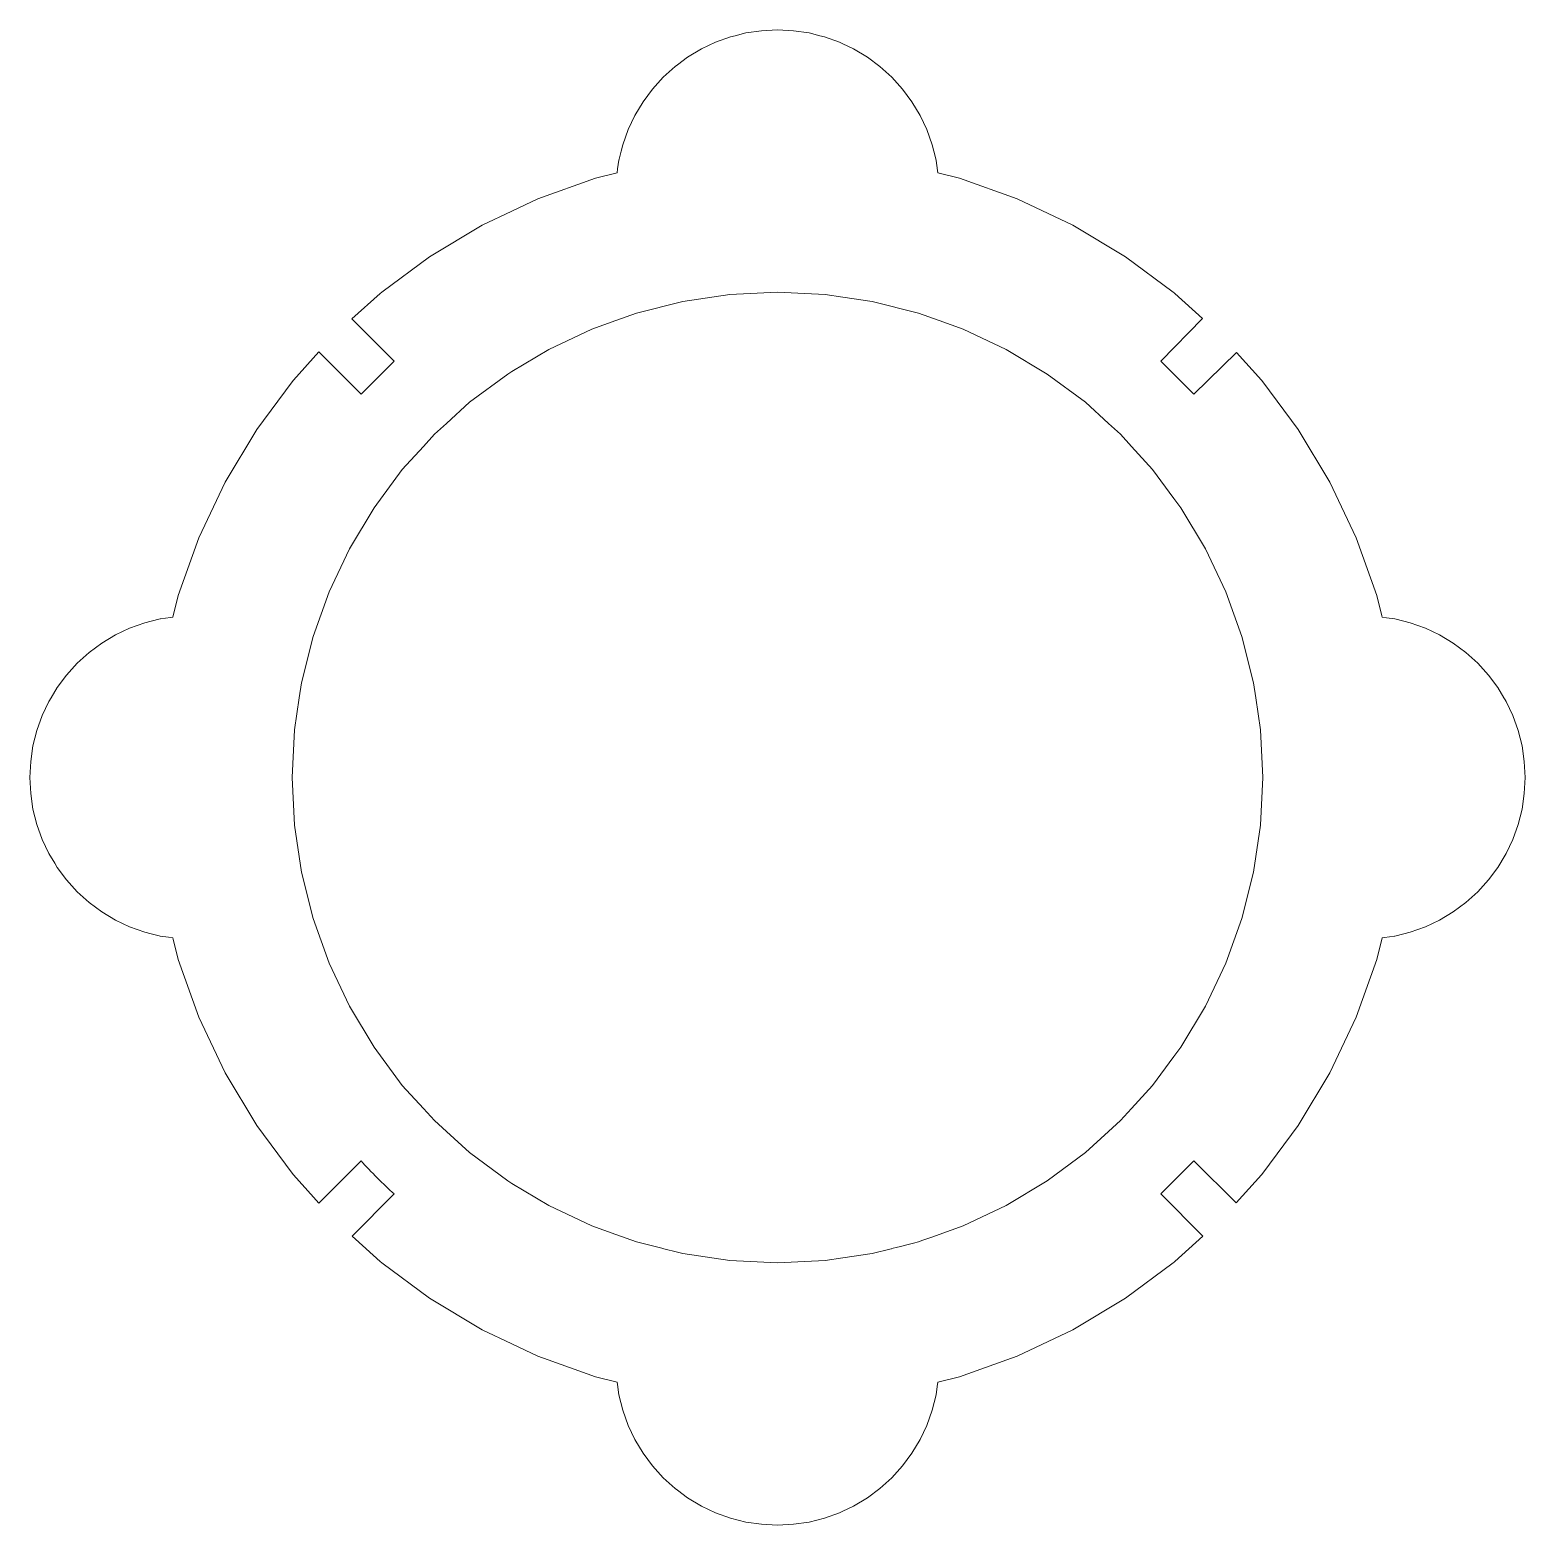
# Model space of a CAD drawing. Header units: millimetres. Extents: x -46.5 to 46.5, y -46.5 to 46.5.
import ezdxf

# ---------------------------------------------------------------- set-up
doc = ezdxf.new("R2010")
doc.units = ezdxf.units.MM
doc.header["$MEASUREMENT"] = 0
doc.layers.add('Layer 1', color=7, linetype='Continuous')

msp = doc.modelspace()

# ---------------------------------------------------------------- linework, layer by layer
at = {"layer": 'Layer 1', "color": 1, "lineweight": 5}
for points, knots in [([(-39.324, 9.6124), (-39.324, 9.6124), (-38.9222, 9.714), (-38.9222, 9.714), (-38.9222, 9.714), (-38.3698, 9.8537), (-38.3698, 9.8537), (-38.3698, 9.8537), (-38.3467, 9.857), (-38.3467, 9.857), (-38.3467, 9.857), (-37.7287, 9.9462), (-37.7287, 9.9462), (-37.7287, 9.9462), (-37.5804, 9.9675), (-37.5804, 9.9675), (-37.5804, 9.9675), (-37.5761, 9.985), (-37.5761, 9.985), (-37.5761, 9.985), (-37.5611, 10.0444), (-37.5611, 10.0444), (-37.5611, 10.0444), (-37.2446, 11.2999), (-37.2446, 11.2999), (-37.2446, 11.2999), (-35.9589, 14.8958), (-35.9589, 14.8958), (-35.9589, 14.8958), (-34.3216, 18.3512), (-34.3216, 18.3512), (-34.3216, 18.3512), (-32.363, 21.6258), (-32.363, 21.6258), (-32.363, 21.6258), (-30.1634, 24.5813), (-30.1634, 24.5813), (-30.1634, 24.5813), (-30.0829, 24.6892), (-30.0829, 24.6892), (-30.0829, 24.6892), (-28.4956, 26.4448), (-28.4956, 26.4448), (-28.4956, 26.4448), (-25.8795, 23.8289), (-25.8795, 23.8289), (-25.8795, 23.8289), (-23.8289, 25.8795), (-23.8289, 25.8795), (-23.8289, 25.8795), (-26.4418, 28.4984), (-26.4418, 28.4984), (-26.4418, 28.4984), (-24.6893, 30.0832), (-24.6893, 30.0832), (-24.6893, 30.0832), (-24.5948, 30.1536), (-24.5948, 30.1536), (-24.5948, 30.1536), (-21.6258, 32.3634), (-21.6258, 32.3634), (-21.6258, 32.3634), (-18.3512, 34.322), (-18.3512, 34.322), (-18.3512, 34.322), (-16.5031, 35.1978), (-16.5031, 35.1978), (-16.5031, 35.1978), (-14.896, 35.9593), (-14.896, 35.9593), (-14.896, 35.9593), (-11.3001, 37.245), (-11.3001, 37.245), (-11.3001, 37.245), (-10.0446, 37.5579), (-10.0446, 37.5579), (-10.0446, 37.5579), (-9.9681, 37.5769), (-9.9681, 37.5769), (-9.9681, 37.5769), (-9.933, 37.8205), (-9.933, 37.8205), (-9.933, 37.8205), (-9.8538, 38.3699), (-9.8538, 38.3699), (-9.8538, 38.3699), (-9.8386, 38.4304), (-9.8386, 38.4304), (-9.8386, 38.4304), (-9.7144, 38.9224), (-9.7144, 38.9224), (-9.7144, 38.9224), (-9.6128, 39.3242), (-9.6128, 39.3242), (-9.6128, 39.3242), (-9.2813, 40.2584), (-9.2813, 40.2584), (-9.2813, 40.2584), (-8.8594, 41.1423), (-8.8594, 41.1423), (-8.8594, 41.1423), (-8.3471, 41.996), (-8.3471, 41.996), (-8.3471, 41.996), (-7.7647, 42.7796), (-7.7647, 42.7796), (-7.7647, 42.7796), (-7.1018, 43.5129), (-7.1018, 43.5129), (-7.1018, 43.5129), (-6.3685, 44.1758), (-6.3685, 44.1758), (-6.3685, 44.1758), (-6.2179, 44.2878), (-6.2179, 44.2878), (-6.2179, 44.2878), (-5.5852, 44.7585), (-5.5852, 44.7585), (-5.5852, 44.7585), (-4.7315, 45.2708), (-4.7315, 45.2708), (-4.7315, 45.2708), (-3.8476, 45.6927), (-3.8476, 45.6927), (-3.8476, 45.6927), (-2.9134, 46.0242), (-2.9134, 46.0242), (-2.9134, 46.0242), (-2.635, 46.0943), (-2.635, 46.0943), (-2.635, 46.0943), (-1.9591, 46.265), (-1.9591, 46.265), (-1.9591, 46.265), (-0.9848, 46.4057), (-0.9848, 46.4057), (-0.9848, 46.4057), (-0.0003, 46.456), (-0.0003, 46.456), (-0.0003, 46.456), (0.9842, 46.4057), (0.9842, 46.4057), (0.9842, 46.4057), (1.9585, 46.265), (1.9585, 46.265), (1.9585, 46.265), (2.6344, 46.0943), (2.6344, 46.0943), (2.6344, 46.0943), (2.9128, 46.0242), (2.9128, 46.0242), (2.9128, 46.0242), (3.847, 45.6927), (3.847, 45.6927), (3.847, 45.6927), (4.068, 45.5873), (4.068, 45.5873), (4.068, 45.5873), (4.7309, 45.2708), (4.7309, 45.2708), (4.7309, 45.2708), (5.5846, 44.7585), (5.5846, 44.7585), (5.5846, 44.7585), (6.3682, 44.1758), (6.3682, 44.1758), (6.3682, 44.1758), (7.1015, 43.5129), (7.1015, 43.5129), (7.1015, 43.5129), (7.7644, 42.7796), (7.7644, 42.7796), (7.7644, 42.7796), (8.3468, 41.996), (8.3468, 41.996), (8.3468, 41.996), (8.8591, 41.1423), (8.8591, 41.1423), (8.8591, 41.1423), (9.281, 40.2584), (9.281, 40.2584), (9.281, 40.2584), (9.6125, 39.3242), (9.6125, 39.3242), (9.6125, 39.3242), (9.7141, 38.9224), (9.7141, 38.9224), (9.7141, 38.9224), (9.8538, 38.37), (9.8538, 38.37), (9.8538, 38.37), (9.8571, 38.3469), (9.8571, 38.3469), (9.8571, 38.3469), (9.9463, 37.7289), (9.9463, 37.7289), (9.9463, 37.7289), (9.9681, 37.577), (9.9681, 37.577), (9.9681, 37.577), (9.9854, 37.5727), (9.9854, 37.5727), (9.9854, 37.5727), (10.0446, 37.558), (10.0446, 37.558), (10.0446, 37.558), (11.3001, 37.2451), (11.3001, 37.2451), (11.3001, 37.2451), (14.896, 35.9594), (14.896, 35.9594), (14.896, 35.9594), (18.3514, 34.3221), (18.3514, 34.3221), (18.3514, 34.3221), (21.626, 32.3635), (21.626, 32.3635), (21.626, 32.3635), (24.595, 30.1537), (24.595, 30.1537), (24.595, 30.1537), (24.6392, 30.1207), (24.6392, 30.1207), (24.6392, 30.1207), (24.6895, 30.0834), (24.6895, 30.0834), (24.6895, 30.0834), (26.419, 28.5194), (26.419, 28.5194), (26.419, 28.5194), (23.8301, 25.8795), (23.8301, 25.8795), (23.8301, 25.8795), (25.8807, 23.8289), (25.8807, 23.8289), (25.8807, 23.8289), (28.5229, 26.4154), (28.5229, 26.4154), (28.5229, 26.4154), (30.0833, 24.6896), (30.0833, 24.6896), (30.0833, 24.6896), (30.1537, 24.5951), (30.1537, 24.5951), (30.1537, 24.5951), (32.3635, 21.6261), (32.3635, 21.6261), (32.3635, 21.6261), (34.3221, 18.3515), (34.3221, 18.3515), (34.3221, 18.3515), (35.9594, 14.8961), (35.9594, 14.8961), (35.9594, 14.8961), (37.2451, 11.3002), (37.2451, 11.3002), (37.2451, 11.3002), (37.5616, 10.0447), (37.5616, 10.0447), (37.5616, 10.0447), (37.5809, 9.9677), (37.5809, 9.9677), (37.5809, 9.9677), (37.8374, 9.9306), (37.8374, 9.9306), (37.8374, 9.9306), (38.37, 9.8536), (38.37, 9.8536), (38.37, 9.8536), (38.9224, 9.7139), (38.9224, 9.7139), (38.9224, 9.7139), (39.3242, 9.6123), (39.3242, 9.6123), (39.3242, 9.6123), (40.2584, 9.2808), (40.2584, 9.2808), (40.2584, 9.2808), (41.1423, 8.8589), (41.1423, 8.8589), (41.1423, 8.8589), (41.996, 8.3466), (41.996, 8.3466), (41.996, 8.3466), (42.7796, 7.7642), (42.7796, 7.7642), (42.7796, 7.7642), (43.5129, 7.1013), (43.5129, 7.1013), (43.5129, 7.1013), (44.1758, 6.368), (44.1758, 6.368), (44.1758, 6.368), (44.7582, 5.5844), (44.7582, 5.5844), (44.7582, 5.5844), (45.1379, 4.9517), (45.1379, 4.9517), (45.1379, 4.9517), (45.2103, 4.8313), (45.2103, 4.8313), (45.2103, 4.8313), (45.2705, 4.7307), (45.2705, 4.7307), (45.2705, 4.7307), (45.6924, 3.8468), (45.6924, 3.8468), (45.6924, 3.8468), (46.0239, 2.9126), (46.0239, 2.9126), (46.0239, 2.9126), (46.2649, 1.9583), (46.2649, 1.9583), (46.2649, 1.9583), (46.4056, 0.984), (46.4056, 0.984), (46.4056, 0.984), (46.4559, -0.0005), (46.4559, -0.0005), (46.4559, -0.0005), (46.4056, -0.985), (46.4056, -0.985), (46.4056, -0.985), (46.2649, -1.9593), (46.2649, -1.9593), (46.2649, -1.9593), (46.0239, -2.9136), (46.0239, -2.9136), (46.0239, -2.9136), (45.6924, -3.8478), (45.6924, -3.8478), (45.6924, -3.8478), (45.2705, -4.7317), (45.2705, -4.7317), (45.2705, -4.7317), (45.2103, -4.8323), (45.2103, -4.8323), (45.2103, -4.8323), (44.7582, -5.5857), (44.7582, -5.5857), (44.7582, -5.5857), (44.1758, -6.3693), (44.1758, -6.3693), (44.1758, -6.3693), (43.5129, -7.1026), (43.5129, -7.1026), (43.5129, -7.1026), (42.7796, -7.7655), (42.7796, -7.7655), (42.7796, -7.7655), (41.996, -8.3479), (41.996, -8.3479), (41.996, -8.3479), (41.1423, -8.8602), (41.1423, -8.8602), (41.1423, -8.8602), (40.2584, -9.2821), (40.2584, -9.2821), (40.2584, -9.2821), (39.3242, -9.6136), (39.3242, -9.6136), (39.3242, -9.6136), (38.9224, -9.7152), (38.9224, -9.7152), (38.9224, -9.7152), (38.37, -9.8549), (38.37, -9.8549), (38.37, -9.8549), (38.3469, -9.8582), (38.3469, -9.8582), (38.3469, -9.8582), (37.7289, -9.9474), (37.7289, -9.9474), (37.7289, -9.9474), (37.5806, -9.9687), (37.5806, -9.9687), (37.5806, -9.9687), (37.5763, -9.9862), (37.5763, -9.9862), (37.5763, -9.9862), (37.5613, -10.0456), (37.5613, -10.0456), (37.5613, -10.0456), (37.2448, -11.3011), (37.2448, -11.3011), (37.2448, -11.3011), (35.9591, -14.897), (35.9591, -14.897), (35.9591, -14.897), (34.3218, -18.3524), (34.3218, -18.3524), (34.3218, -18.3524), (32.3632, -21.627), (32.3632, -21.627), (32.3632, -21.627), (30.1534, -24.596), (30.1534, -24.596), (30.1534, -24.596), (30.083, -24.6905), (30.083, -24.6905), (30.083, -24.6905), (28.5003, -26.441), (28.5003, -26.441), (28.5003, -26.441), (25.8807, -23.8301), (25.8807, -23.8301), (25.8807, -23.8301), (23.8301, -25.8807), (23.8301, -25.8807), (23.8301, -25.8807), (26.4301, -28.5101), (26.4301, -28.5101), (26.4301, -28.5101), (24.6892, -30.0844), (24.6892, -30.0844), (24.6892, -30.0844), (24.6389, -30.1217), (24.6389, -30.1217), (24.6389, -30.1217), (24.5812, -30.1646), (24.5812, -30.1646), (24.5812, -30.1646), (21.6257, -32.3642), (21.6257, -32.3642), (21.6257, -32.3642), (18.3511, -34.333), (18.3511, -34.333), (18.3511, -34.333), (14.8957, -35.9601), (14.8957, -35.9601), (14.8957, -35.9601), (14.2495, -36.191), (14.2495, -36.191), (14.2495, -36.191), (11.2998, -37.2456), (11.2998, -37.2456), (11.2998, -37.2456), (10.0443, -37.5621), (10.0443, -37.5621), (10.0443, -37.5621), (9.9673, -37.5814), (9.9673, -37.5814), (9.9673, -37.5814), (9.9302, -37.8379), (9.9302, -37.8379), (9.9302, -37.8379), (9.8532, -38.3705), (9.8532, -38.3705), (9.8532, -38.3705), (9.6122, -39.3248), (9.6122, -39.3248), (9.6122, -39.3248), (9.2807, -40.259), (9.2807, -40.259), (9.2807, -40.259), (8.8588, -41.1429), (8.8588, -41.1429), (8.8588, -41.1429), (8.3465, -41.9966), (8.3465, -41.9966), (8.3465, -41.9966), (7.7641, -42.7802), (7.7641, -42.7802), (7.7641, -42.7802), (7.1012, -43.5135), (7.1012, -43.5135), (7.1012, -43.5135), (6.3679, -44.1764), (6.3679, -44.1764), (6.3679, -44.1764), (5.5843, -44.7591), (5.5843, -44.7591), (5.5843, -44.7591), (4.7306, -45.2714), (4.7306, -45.2714), (4.7306, -45.2714), (4.0677, -45.5879), (4.0677, -45.5879), (4.0677, -45.5879), (3.8467, -45.6933), (3.8467, -45.6933), (3.8467, -45.6933), (2.9125, -46.0248), (2.9125, -46.0248), (2.9125, -46.0248), (1.9582, -46.2658), (1.9582, -46.2658), (1.9582, -46.2658), (0.9839, -46.4065), (0.9839, -46.4065), (0.9839, -46.4065), (-0.0006, -46.4568), (-0.0006, -46.4568), (-0.0006, -46.4568), (-0.9851, -46.4065), (-0.9851, -46.4065), (-0.9851, -46.4065), (-1.9594, -46.2658), (-1.9594, -46.2658), (-1.9594, -46.2658), (-2.9137, -46.0248), (-2.9137, -46.0248), (-2.9137, -46.0248), (-3.8479, -45.6933), (-3.8479, -45.6933), (-3.8479, -45.6933), (-4.7318, -45.2714), (-4.7318, -45.2714), (-4.7318, -45.2714), (-5.5855, -44.7591), (-5.5855, -44.7591), (-5.5855, -44.7591), (-6.2182, -44.2884), (-6.2182, -44.2884), (-6.2182, -44.2884), (-6.3688, -44.1764), (-6.3688, -44.1764), (-6.3688, -44.1764), (-7.1021, -43.5135), (-7.1021, -43.5135), (-7.1021, -43.5135), (-7.765, -42.7802), (-7.765, -42.7802), (-7.765, -42.7802), (-8.3474, -41.9966), (-8.3474, -41.9966), (-8.3474, -41.9966), (-8.8597, -41.1429), (-8.8597, -41.1429), (-8.8597, -41.1429), (-9.2816, -40.259), (-9.2816, -40.259), (-9.2816, -40.259), (-9.6131, -39.3248), (-9.6131, -39.3248), (-9.6131, -39.3248), (-9.8541, -38.3705), (-9.8541, -38.3705), (-9.8541, -38.3705), (-9.9466, -37.7297), (-9.9466, -37.7297), (-9.9466, -37.7297), (-9.9679, -37.5814), (-9.9679, -37.5814), (-9.9679, -37.5814), (-9.9854, -37.5771), (-9.9854, -37.5771), (-9.9854, -37.5771), (-10.0448, -37.5621), (-10.0448, -37.5621), (-10.0448, -37.5621), (-11.3003, -37.2456), (-11.3003, -37.2456), (-11.3003, -37.2456), (-14.25, -36.191), (-14.25, -36.191), (-14.25, -36.191), (-14.8962, -35.9601), (-14.8962, -35.9601), (-14.8962, -35.9601), (-16.5033, -35.2032), (-16.5033, -35.2032), (-16.5033, -35.2032), (-18.3514, -34.3327), (-18.3514, -34.3327), (-18.3514, -34.3327), (-21.626, -32.3639), (-21.626, -32.3639), (-21.626, -32.3639), (-24.5815, -30.1643), (-24.5815, -30.1643), (-24.5815, -30.1643), (-24.6894, -30.0838), (-24.6894, -30.0838), (-24.6894, -30.0838), (-26.2218, -28.698), (-26.2218, -28.698), (-26.2218, -28.698), (-26.4345, -28.5057), (-26.4345, -28.5057), (-26.4345, -28.5057), (-23.8289, -25.8807), (-23.8289, -25.8807), (-24.486, -25.2856), (-25.2639, -24.4905), (-25.8795, -23.8301), (-25.8795, -23.8301), (-28.4964, -26.4454), (-28.4964, -26.4454), (-28.4964, -26.4454), (-28.8338, -26.0723), (-28.8338, -26.0723), (-28.8338, -26.0723), (-30.0835, -24.69), (-30.0835, -24.69), (-30.0835, -24.69), (-30.164, -24.5821), (-30.164, -24.5821), (-30.164, -24.5821), (-32.3636, -21.6266), (-32.3636, -21.6266), (-32.3636, -21.6266), (-34.3222, -18.352), (-34.3222, -18.352), (-34.3222, -18.352), (-35.9595, -14.8966), (-35.9595, -14.8966), (-35.9595, -14.8966), (-37.2452, -11.3007), (-37.2452, -11.3007), (-37.2452, -11.3007), (-37.5617, -10.0452), (-37.5617, -10.0452), (-37.5617, -10.0452), (-37.581, -9.9682), (-37.581, -9.9682), (-37.581, -9.9682), (-37.8375, -9.9311), (-37.8375, -9.9311), (-37.8375, -9.9311), (-38.3701, -9.8541), (-38.3701, -9.8541), (-38.3701, -9.8541), (-38.4306, -9.8389), (-38.4306, -9.8389), (-38.4306, -9.8389), (-38.9226, -9.7147), (-38.9226, -9.7147), (-38.9226, -9.7147), (-39.3244, -9.6131), (-39.3244, -9.6131), (-39.3244, -9.6131), (-40.2586, -9.2816), (-40.2586, -9.2816), (-40.2586, -9.2816), (-41.1425, -8.8597), (-41.1425, -8.8597), (-41.1425, -8.8597), (-41.9962, -8.3474), (-41.9962, -8.3474), (-41.9962, -8.3474), (-42.7798, -7.765), (-42.7798, -7.765), (-42.7798, -7.765), (-43.5131, -7.1021), (-43.5131, -7.1021), (-43.5131, -7.1021), (-44.176, -6.3688), (-44.176, -6.3688), (-44.176, -6.3688), (-44.7587, -5.5852), (-44.7587, -5.5852), (-44.7587, -5.5852), (-44.9093, -5.334), (-44.9093, -5.334), (-44.9093, -5.334), (-45.271, -4.7313), (-45.271, -4.7313), (-45.271, -4.7313), (-45.6929, -3.8474), (-45.6929, -3.8474), (-45.6929, -3.8474), (-46.0244, -2.9132), (-46.0244, -2.9132), (-46.0244, -2.9132), (-46.2654, -1.9589), (-46.2654, -1.9589), (-46.2654, -1.9589), (-46.4061, -0.9846), (-46.4061, -0.9846), (-46.4061, -0.9846), (-46.4564, -0.0001), (-46.4564, -0.0001), (-46.4564, -0.0001), (-46.4061, 0.9844), (-46.4061, 0.9844), (-46.4061, 0.9844), (-46.2654, 1.9587), (-46.2654, 1.9587), (-46.2654, 1.9587), (-46.0244, 2.913), (-46.0244, 2.913), (-46.0244, 2.913), (-45.6929, 3.8472), (-45.6929, 3.8472), (-45.6929, 3.8472), (-45.271, 4.7311), (-45.271, 4.7311), (-45.271, 4.7311), (-45.1384, 4.9521), (-45.1384, 4.9521), (-45.1384, 4.9521), (-44.7589, 5.5848), (-44.7589, 5.5848), (-44.7589, 5.5848), (-44.1762, 6.3684), (-44.1762, 6.3684), (-44.1762, 6.3684), (-43.5133, 7.1017), (-43.5133, 7.1017), (-43.5133, 7.1017), (-42.78, 7.7646), (-42.78, 7.7646), (-42.78, 7.7646), (-41.9964, 8.347), (-41.9964, 8.347), (-41.9964, 8.347), (-41.1427, 8.8593), (-41.1427, 8.8593), (-41.1427, 8.8593), (-40.2588, 9.2812), (-40.2588, 9.2812), (-40.2588, 9.2812), (-39.3246, 9.6127), (-39.3246, 9.6127)], [0, 0, 0, 0, 0.0042017, 0.0042017, 0.0042017, 0.0084034, 0.0084034, 0.0084034, 0.012605, 0.012605, 0.012605, 0.0168067, 0.0168067, 0.0168067, 0.0210084, 0.0210084, 0.0210084, 0.0252101, 0.0252101, 0.0252101, 0.0294118, 0.0294118, 0.0294118, 0.0336134, 0.0336134, 0.0336134, 0.0378151, 0.0378151, 0.0378151, 0.0420168, 0.0420168, 0.0420168, 0.0462185, 0.0462185, 0.0462185, 0.0504202, 0.0504202, 0.0504202, 0.0546218, 0.0546218, 0.0546218, 0.0588235, 0.0588235, 0.0588235, 0.0630252, 0.0630252, 0.0630252, 0.0672269, 0.0672269, 0.0672269, 0.0714286, 0.0714286, 0.0714286, 0.0756303, 0.0756303, 0.0756303, 0.0798319, 0.0798319, 0.0798319, 0.0840336, 0.0840336, 0.0840336, 0.0882353, 0.0882353, 0.0882353, 0.092437, 0.092437, 0.092437, 0.0966387, 0.0966387, 0.0966387, 0.1008403, 0.1008403, 0.1008403, 0.105042, 0.105042, 0.105042, 0.1092437, 0.1092437, 0.1092437, 0.1134454, 0.1134454, 0.1134454, 0.1176471, 0.1176471, 0.1176471, 0.1218487, 0.1218487, 0.1218487, 0.1260504, 0.1260504, 0.1260504, 0.1302521, 0.1302521, 0.1302521, 0.1344538, 0.1344538, 0.1344538, 0.1386555, 0.1386555, 0.1386555, 0.1428571, 0.1428571, 0.1428571, 0.1470588, 0.1470588, 0.1470588, 0.1512605, 0.1512605, 0.1512605, 0.1554622, 0.1554622, 0.1554622, 0.1596639, 0.1596639, 0.1596639, 0.1638655, 0.1638655, 0.1638655, 0.1680672, 0.1680672, 0.1680672, 0.1722689, 0.1722689, 0.1722689, 0.1764706, 0.1764706, 0.1764706, 0.1806723, 0.1806723, 0.1806723, 0.1848739, 0.1848739, 0.1848739, 0.1890756, 0.1890756, 0.1890756, 0.1932773, 0.1932773, 0.1932773, 0.197479, 0.197479, 0.197479, 0.2016807, 0.2016807, 0.2016807, 0.2058824, 0.2058824, 0.2058824, 0.210084, 0.210084, 0.210084, 0.2142857, 0.2142857, 0.2142857, 0.2184874, 0.2184874, 0.2184874, 0.2226891, 0.2226891, 0.2226891, 0.2268908, 0.2268908, 0.2268908, 0.2310924, 0.2310924, 0.2310924, 0.2352941, 0.2352941, 0.2352941, 0.2394958, 0.2394958, 0.2394958, 0.2436975, 0.2436975, 0.2436975, 0.2478992, 0.2478992, 0.2478992, 0.2521008, 0.2521008, 0.2521008, 0.2563025, 0.2563025, 0.2563025, 0.2605042, 0.2605042, 0.2605042, 0.2647059, 0.2647059, 0.2647059, 0.2689076, 0.2689076, 0.2689076, 0.2731092, 0.2731092, 0.2731092, 0.2773109, 0.2773109, 0.2773109, 0.2815126, 0.2815126, 0.2815126, 0.2857143, 0.2857143, 0.2857143, 0.289916, 0.289916, 0.289916, 0.2941176, 0.2941176, 0.2941176, 0.2983193, 0.2983193, 0.2983193, 0.302521, 0.302521, 0.302521, 0.3067227, 0.3067227, 0.3067227, 0.3109244, 0.3109244, 0.3109244, 0.3151261, 0.3151261, 0.3151261, 0.3193277, 0.3193277, 0.3193277, 0.3235294, 0.3235294, 0.3235294, 0.3277311, 0.3277311, 0.3277311, 0.3319328, 0.3319328, 0.3319328, 0.3361345, 0.3361345, 0.3361345, 0.3403361, 0.3403361, 0.3403361, 0.3445378, 0.3445378, 0.3445378, 0.3487395, 0.3487395, 0.3487395, 0.3529412, 0.3529412, 0.3529412, 0.3571429, 0.3571429, 0.3571429, 0.3613445, 0.3613445, 0.3613445, 0.3655462, 0.3655462, 0.3655462, 0.3697479, 0.3697479, 0.3697479, 0.3739496, 0.3739496, 0.3739496, 0.3781513, 0.3781513, 0.3781513, 0.3823529, 0.3823529, 0.3823529, 0.3865546, 0.3865546, 0.3865546, 0.3907563, 0.3907563, 0.3907563, 0.394958, 0.394958, 0.394958, 0.3991597, 0.3991597, 0.3991597, 0.4033613, 0.4033613, 0.4033613, 0.407563, 0.407563, 0.407563, 0.4117647, 0.4117647, 0.4117647, 0.4159664, 0.4159664, 0.4159664, 0.4201681, 0.4201681, 0.4201681, 0.4243697, 0.4243697, 0.4243697, 0.4285714, 0.4285714, 0.4285714, 0.4327731, 0.4327731, 0.4327731, 0.4369748, 0.4369748, 0.4369748, 0.4411765, 0.4411765, 0.4411765, 0.4453782, 0.4453782, 0.4453782, 0.4495798, 0.4495798, 0.4495798, 0.4537815, 0.4537815, 0.4537815, 0.4579832, 0.4579832, 0.4579832, 0.4621849, 0.4621849, 0.4621849, 0.4663866, 0.4663866, 0.4663866, 0.4705882, 0.4705882, 0.4705882, 0.4747899, 0.4747899, 0.4747899, 0.4789916, 0.4789916, 0.4789916, 0.4831933, 0.4831933, 0.4831933, 0.487395, 0.487395, 0.487395, 0.4915966, 0.4915966, 0.4915966, 0.4957983, 0.4957983, 0.4957983, 0.5, 0.5, 0.5, 0.5042017, 0.5042017, 0.5042017, 0.5084034, 0.5084034, 0.5084034, 0.512605, 0.512605, 0.512605, 0.5168067, 0.5168067, 0.5168067, 0.5210084, 0.5210084, 0.5210084, 0.5252101, 0.5252101, 0.5252101, 0.5294118, 0.5294118, 0.5294118, 0.5336134, 0.5336134, 0.5336134, 0.5378151, 0.5378151, 0.5378151, 0.5420168, 0.5420168, 0.5420168, 0.5462185, 0.5462185, 0.5462185, 0.5504202, 0.5504202, 0.5504202, 0.5546218, 0.5546218, 0.5546218, 0.5588235, 0.5588235, 0.5588235, 0.5630252, 0.5630252, 0.5630252, 0.5672269, 0.5672269, 0.5672269, 0.5714286, 0.5714286, 0.5714286, 0.5756303, 0.5756303, 0.5756303, 0.5798319, 0.5798319, 0.5798319, 0.5840336, 0.5840336, 0.5840336, 0.5882353, 0.5882353, 0.5882353, 0.592437, 0.592437, 0.592437, 0.5966387, 0.5966387, 0.5966387, 0.6008403, 0.6008403, 0.6008403, 0.605042, 0.605042, 0.605042, 0.6092437, 0.6092437, 0.6092437, 0.6134454, 0.6134454, 0.6134454, 0.6176471, 0.6176471, 0.6176471, 0.6218487, 0.6218487, 0.6218487, 0.6260504, 0.6260504, 0.6260504, 0.6302521, 0.6302521, 0.6302521, 0.6344538, 0.6344538, 0.6344538, 0.6386555, 0.6386555, 0.6386555, 0.6428571, 0.6428571, 0.6428571, 0.6470588, 0.6470588, 0.6470588, 0.6512605, 0.6512605, 0.6512605, 0.6554622, 0.6554622, 0.6554622, 0.6596639, 0.6596639, 0.6596639, 0.6638655, 0.6638655, 0.6638655, 0.6680672, 0.6680672, 0.6680672, 0.6722689, 0.6722689, 0.6722689, 0.6764706, 0.6764706, 0.6764706, 0.6806723, 0.6806723, 0.6806723, 0.6848739, 0.6848739, 0.6848739, 0.6890756, 0.6890756, 0.6890756, 0.6932773, 0.6932773, 0.6932773, 0.697479, 0.697479, 0.697479, 0.7016807, 0.7016807, 0.7016807, 0.7058824, 0.7058824, 0.7058824, 0.710084, 0.710084, 0.710084, 0.7142857, 0.7142857, 0.7142857, 0.7184874, 0.7184874, 0.7184874, 0.7226891, 0.7226891, 0.7226891, 0.7268908, 0.7268908, 0.7268908, 0.7310924, 0.7310924, 0.7310924, 0.7352941, 0.7352941, 0.7352941, 0.7394958, 0.7394958, 0.7394958, 0.7436975, 0.7436975, 0.7436975, 0.7478992, 0.7478992, 0.7478992, 0.7521008, 0.7521008, 0.7521008, 0.7563025, 0.7563025, 0.7563025, 0.7605042, 0.7605042, 0.7605042, 0.7647059, 0.7647059, 0.7647059, 0.7689076, 0.7689076, 0.7689076, 0.7731092, 0.7731092, 0.7731092, 0.7773109, 0.7773109, 0.7773109, 0.7815126, 0.7815126, 0.7815126, 0.7857143, 0.7857143, 0.7857143, 0.789916, 0.789916, 0.789916, 0.7941176, 0.7941176, 0.7941176, 0.7983193, 0.7983193, 0.7983193, 0.802521, 0.802521, 0.802521, 0.8067227, 0.8067227, 0.8067227, 0.8109244, 0.8109244, 0.8109244, 0.8151261, 0.8151261, 0.8151261, 0.8193277, 0.8193277, 0.8193277, 0.8235294, 0.8235294, 0.8235294, 0.8277311, 0.8277311, 0.8277311, 0.8319328, 0.8319328, 0.8319328, 0.8361345, 0.8361345, 0.8361345, 0.8403361, 0.8403361, 0.8403361, 0.8445378, 0.8445378, 0.8445378, 0.8487395, 0.8487395, 0.8487395, 0.8529412, 0.8529412, 0.8529412, 0.8571429, 0.8571429, 0.8571429, 0.8613445, 0.8613445, 0.8613445, 0.8655462, 0.8655462, 0.8655462, 0.8697479, 0.8697479, 0.8697479, 0.8739496, 0.8739496, 0.8739496, 0.8781513, 0.8781513, 0.8781513, 0.8823529, 0.8823529, 0.8823529, 0.8865546, 0.8865546, 0.8865546, 0.8907563, 0.8907563, 0.8907563, 0.894958, 0.894958, 0.894958, 0.8991597, 0.8991597, 0.8991597, 0.9033613, 0.9033613, 0.9033613, 0.907563, 0.907563, 0.907563, 0.9117647, 0.9117647, 0.9117647, 0.9159664, 0.9159664, 0.9159664, 0.9201681, 0.9201681, 0.9201681, 0.9243697, 0.9243697, 0.9243697, 0.9285714, 0.9285714, 0.9285714, 0.9327731, 0.9327731, 0.9327731, 0.9369748, 0.9369748, 0.9369748, 0.9411765, 0.9411765, 0.9411765, 0.9453782, 0.9453782, 0.9453782, 0.9495798, 0.9495798, 0.9495798, 0.9537815, 0.9537815, 0.9537815, 0.9579832, 0.9579832, 0.9579832, 0.9621849, 0.9621849, 0.9621849, 0.9663866, 0.9663866, 0.9663866, 0.9705882, 0.9705882, 0.9705882, 0.9747899, 0.9747899, 0.9747899, 0.9789916, 0.9789916, 0.9789916, 0.9831933, 0.9831933, 0.9831933, 0.987395, 0.987395, 0.987395, 0.9915966, 0.9915966, 0.9915966, 0.9957983, 0.9957983, 0.9957983, 1, 1, 1, 1]), ([(-14.2133, 26.5981), (-14.2133, 26.5981), (-16.5034, 25.2222), (-16.5034, 25.2222), (-16.5034, 25.2222), (-16.7546, 25.0713), (-16.7546, 25.0713), (-16.7546, 25.0713), (-19.1351, 23.3134), (-19.1351, 23.3134), (-19.1351, 23.3134), (-20.5773, 22.0035), (-20.5773, 22.0035), (-20.5773, 22.0035), (-21.3248, 21.3246), (-21.3248, 21.3246), (-21.3248, 21.3246), (-22.0035, 20.5771), (-22.0035, 20.5771), (-22.0035, 20.5771), (-23.3134, 19.1349), (-23.3134, 19.1349), (-23.3134, 19.1349), (-25.0711, 16.7544), (-25.0711, 16.7544), (-25.0711, 16.7544), (-26.5979, 14.2131), (-26.5979, 14.2131), (-26.5979, 14.2131), (-27.8636, 11.5413), (-27.8636, 11.5413), (-27.8636, 11.5413), (-28.858, 8.759), (-28.858, 8.759), (-28.858, 8.759), (-29.5811, 5.8863), (-29.5811, 5.8863), (-29.5811, 5.8863), (-29.7185, 4.9521), (-29.7185, 4.9521), (-29.7185, 4.9521), (-30.0129, 2.9534), (-30.0129, 2.9534), (-30.0129, 2.9534), (-30.1635, 0.0004), (-30.1635, 0.0004), (-30.1635, 0.0004), (-30.0129, -2.9526), (-30.0129, -2.9526), (-30.0129, -2.9526), (-29.5811, -5.8855), (-29.5811, -5.8855), (-29.5811, -5.8855), (-28.858, -8.7582), (-28.858, -8.7582), (-28.858, -8.7582), (-27.8636, -11.5405), (-27.8636, -11.5405), (-27.8636, -11.5405), (-26.5979, -14.2123), (-26.5979, -14.2123), (-26.5979, -14.2123), (-25.0711, -16.7536), (-25.0711, -16.7536), (-25.0711, -16.7536), (-23.3134, -19.1341), (-23.3134, -19.1341), (-23.3134, -19.1341), (-22.0035, -20.5763), (-22.0035, -20.5763), (-22.0035, -20.5763), (-21.3248, -21.3238), (-21.3248, -21.3238), (-21.3248, -21.3238), (-20.5773, -22.0027), (-20.5773, -22.0027), (-20.5773, -22.0027), (-19.1351, -23.3126), (-19.1351, -23.3126), (-19.1351, -23.3126), (-16.7546, -25.0705), (-16.7546, -25.0705), (-16.7546, -25.0705), (-16.5034, -25.2214), (-16.5034, -25.2214), (-16.5034, -25.2214), (-14.2133, -26.5973), (-14.2133, -26.5973), (-14.2133, -26.5973), (-11.5415, -27.863), (-11.5415, -27.863), (-11.5415, -27.863), (-10.0449, -28.3979), (-10.0449, -28.3979), (-10.0449, -28.3979), (-8.7594, -28.8574), (-8.7594, -28.8574), (-8.7594, -28.8574), (-7.1854, -29.2536), (-7.1854, -29.2536), (-7.1854, -29.2536), (-7.0721, -29.282), (-7.0721, -29.282), (-7.0721, -29.282), (-6.2184, -29.4969), (-6.2184, -29.4969), (-6.2184, -29.4969), (-5.8869, -29.5805), (-5.8869, -29.5805), (-5.8869, -29.5805), (-2.954, -30.0123), (-2.954, -30.0123), (-2.954, -30.0123), (-0.001, -30.1629), (-0.001, -30.1629), (-0.001, -30.1629), (2.952, -30.0123), (2.952, -30.0123), (2.952, -30.0123), (4.0668, -29.8482), (4.0668, -29.8482), (4.0668, -29.8482), (5.8847, -29.5805), (5.8847, -29.5805), (5.8847, -29.5805), (7.0701, -29.2821), (7.0701, -29.2821), (7.0701, -29.2821), (7.0747, -29.2811), (7.0747, -29.2811), (7.0747, -29.2811), (7.1778, -29.2552), (7.1778, -29.2552), (7.1778, -29.2552), (7.3739, -29.2059), (7.3739, -29.2059), (7.3739, -29.2059), (7.6449, -29.1376), (7.6449, -29.1376), (7.6449, -29.1376), (8.03, -29.0406), (8.03, -29.0406), (8.03, -29.0406), (8.4582, -28.9329), (8.4582, -28.9329), (8.4582, -28.9329), (8.7579, -28.8575), (8.7579, -28.8575), (8.7579, -28.8575), (9.0312, -28.7597), (9.0312, -28.7597), (9.0312, -28.7597), (9.6421, -28.5415), (9.6421, -28.5415), (9.6421, -28.5415), (10.0437, -28.398), (10.0437, -28.398), (10.0437, -28.398), (11.5405, -27.8631), (11.5405, -27.8631), (11.5405, -27.8631), (14.2123, -26.5974), (14.2123, -26.5974), (14.2123, -26.5974), (16.7536, -25.0706), (16.7536, -25.0706), (16.7536, -25.0706), (19.1341, -23.3127), (19.1341, -23.3127), (19.1341, -23.3127), (20.5763, -22.0028), (20.5763, -22.0028), (20.5763, -22.0028), (21.3238, -21.3239), (21.3238, -21.3239), (21.3238, -21.3239), (22.0027, -20.5764), (22.0027, -20.5764), (22.0027, -20.5764), (23.3126, -19.1342), (23.3126, -19.1342), (23.3126, -19.1342), (24.6385, -17.3387), (24.6385, -17.3387), (24.6385, -17.3387), (25.0703, -16.7537), (25.0703, -16.7537), (25.0703, -16.7537), (26.5971, -14.2124), (26.5971, -14.2124), (26.5971, -14.2124), (27.8628, -11.5406), (27.8628, -11.5406), (27.8628, -11.5406), (28.8572, -8.7583), (28.8572, -8.7583), (28.8572, -8.7583), (29.5803, -5.8856), (29.5803, -5.8856), (29.5803, -5.8856), (30.0121, -2.9527), (30.0121, -2.9527), (30.0121, -2.9527), (30.1528, 0.0003), (30.1528, 0.0003), (30.1528, 0.0003), (30.0121, 2.9533), (30.0121, 2.9533), (30.0121, 2.9533), (29.7177, 4.952), (29.7177, 4.952), (29.7177, 4.952), (29.5803, 5.8862), (29.5803, 5.8862), (29.5803, 5.8862), (28.8572, 8.7589), (28.8572, 8.7589), (28.8572, 8.7589), (27.8628, 11.5412), (27.8628, 11.5412), (27.8628, 11.5412), (26.5971, 14.213), (26.5971, 14.213), (26.5971, 14.213), (25.0703, 16.7543), (25.0703, 16.7543), (25.0703, 16.7543), (24.6385, 17.3393), (24.6385, 17.3393), (24.6385, 17.3393), (23.3126, 19.1348), (23.3126, 19.1348), (23.3126, 19.1348), (22.0027, 20.577), (22.0027, 20.577), (22.0027, 20.577), (21.3238, 21.3245), (21.3238, 21.3245), (21.3238, 21.3245), (20.5763, 22.0034), (20.5763, 22.0034), (20.5763, 22.0034), (19.1341, 23.3133), (19.1341, 23.3133), (19.1341, 23.3133), (16.7536, 25.0712), (16.7536, 25.0712), (16.7536, 25.0712), (14.2123, 26.598), (14.2123, 26.598), (14.2123, 26.598), (11.5405, 27.8637), (11.5405, 27.8637), (11.5405, 27.8637), (10.0437, 28.3986), (10.0437, 28.3986), (10.0437, 28.3986), (8.7582, 28.8581), (8.7582, 28.8581), (8.7582, 28.8581), (5.8855, 29.5812), (5.8855, 29.5812), (5.8855, 29.5812), (4.0676, 29.8489), (4.0676, 29.8489), (4.0676, 29.8489), (2.9528, 30.013), (2.9528, 30.013), (2.9528, 30.013), (-0.0002, 30.1537), (-0.0002, 30.1537), (-0.0002, 30.1537), (-2.9532, 30.013), (-2.9532, 30.013), (-2.9532, 30.013), (-5.8861, 29.5812), (-5.8861, 29.5812), (-5.8861, 29.5812), (-8.7588, 28.8581), (-8.7588, 28.8581), (-8.7588, 28.8581), (-10.0443, 28.3986), (-10.0443, 28.3986), (-10.0443, 28.3986), (-11.5409, 27.8637), (-11.5409, 27.8637), (-11.5409, 27.8637), (-14.2127, 26.598), (-14.2127, 26.598), (-14.2127, 26.598), (-14.2133, 26.5981), (-14.2133, 26.5981)], [0, 0, 0, 0, 0.0103093, 0.0103093, 0.0103093, 0.0206186, 0.0206186, 0.0206186, 0.0309278, 0.0309278, 0.0309278, 0.0412371, 0.0412371, 0.0412371, 0.0515464, 0.0515464, 0.0515464, 0.0618557, 0.0618557, 0.0618557, 0.0721649, 0.0721649, 0.0721649, 0.0824742, 0.0824742, 0.0824742, 0.0927835, 0.0927835, 0.0927835, 0.1030928, 0.1030928, 0.1030928, 0.1134021, 0.1134021, 0.1134021, 0.1237113, 0.1237113, 0.1237113, 0.1340206, 0.1340206, 0.1340206, 0.1443299, 0.1443299, 0.1443299, 0.1546392, 0.1546392, 0.1546392, 0.1649485, 0.1649485, 0.1649485, 0.1752577, 0.1752577, 0.1752577, 0.185567, 0.185567, 0.185567, 0.1958763, 0.1958763, 0.1958763, 0.2061856, 0.2061856, 0.2061856, 0.2164948, 0.2164948, 0.2164948, 0.2268041, 0.2268041, 0.2268041, 0.2371134, 0.2371134, 0.2371134, 0.2474227, 0.2474227, 0.2474227, 0.257732, 0.257732, 0.257732, 0.2680412, 0.2680412, 0.2680412, 0.2783505, 0.2783505, 0.2783505, 0.2886598, 0.2886598, 0.2886598, 0.2989691, 0.2989691, 0.2989691, 0.3092784, 0.3092784, 0.3092784, 0.3195876, 0.3195876, 0.3195876, 0.3298969, 0.3298969, 0.3298969, 0.3402062, 0.3402062, 0.3402062, 0.3505155, 0.3505155, 0.3505155, 0.3608247, 0.3608247, 0.3608247, 0.371134, 0.371134, 0.371134, 0.3814433, 0.3814433, 0.3814433, 0.3917526, 0.3917526, 0.3917526, 0.4020619, 0.4020619, 0.4020619, 0.4123711, 0.4123711, 0.4123711, 0.4226804, 0.4226804, 0.4226804, 0.4329897, 0.4329897, 0.4329897, 0.443299, 0.443299, 0.443299, 0.4536082, 0.4536082, 0.4536082, 0.4639175, 0.4639175, 0.4639175, 0.4742268, 0.4742268, 0.4742268, 0.4845361, 0.4845361, 0.4845361, 0.4948454, 0.4948454, 0.4948454, 0.5051546, 0.5051546, 0.5051546, 0.5154639, 0.5154639, 0.5154639, 0.5257732, 0.5257732, 0.5257732, 0.5360825, 0.5360825, 0.5360825, 0.5463918, 0.5463918, 0.5463918, 0.556701, 0.556701, 0.556701, 0.5670103, 0.5670103, 0.5670103, 0.5773196, 0.5773196, 0.5773196, 0.5876289, 0.5876289, 0.5876289, 0.5979381, 0.5979381, 0.5979381, 0.6082474, 0.6082474, 0.6082474, 0.6185567, 0.6185567, 0.6185567, 0.628866, 0.628866, 0.628866, 0.6391753, 0.6391753, 0.6391753, 0.6494845, 0.6494845, 0.6494845, 0.6597938, 0.6597938, 0.6597938, 0.6701031, 0.6701031, 0.6701031, 0.6804124, 0.6804124, 0.6804124, 0.6907216, 0.6907216, 0.6907216, 0.7010309, 0.7010309, 0.7010309, 0.7113402, 0.7113402, 0.7113402, 0.7216495, 0.7216495, 0.7216495, 0.7319588, 0.7319588, 0.7319588, 0.742268, 0.742268, 0.742268, 0.7525773, 0.7525773, 0.7525773, 0.7628866, 0.7628866, 0.7628866, 0.7731959, 0.7731959, 0.7731959, 0.7835052, 0.7835052, 0.7835052, 0.7938144, 0.7938144, 0.7938144, 0.8041237, 0.8041237, 0.8041237, 0.814433, 0.814433, 0.814433, 0.8247423, 0.8247423, 0.8247423, 0.8350515, 0.8350515, 0.8350515, 0.8453608, 0.8453608, 0.8453608, 0.8556701, 0.8556701, 0.8556701, 0.8659794, 0.8659794, 0.8659794, 0.8762887, 0.8762887, 0.8762887, 0.8865979, 0.8865979, 0.8865979, 0.8969072, 0.8969072, 0.8969072, 0.9072165, 0.9072165, 0.9072165, 0.9175258, 0.9175258, 0.9175258, 0.9278351, 0.9278351, 0.9278351, 0.9381443, 0.9381443, 0.9381443, 0.9484536, 0.9484536, 0.9484536, 0.9587629, 0.9587629, 0.9587629, 0.9690722, 0.9690722, 0.9690722, 0.9793814, 0.9793814, 0.9793814, 0.9896907, 0.9896907, 0.9896907, 1, 1, 1, 1])]:
    msp.add_open_spline(points, degree=3, knots=knots, dxfattribs=at)

doc.saveas('drawing.dxf')
